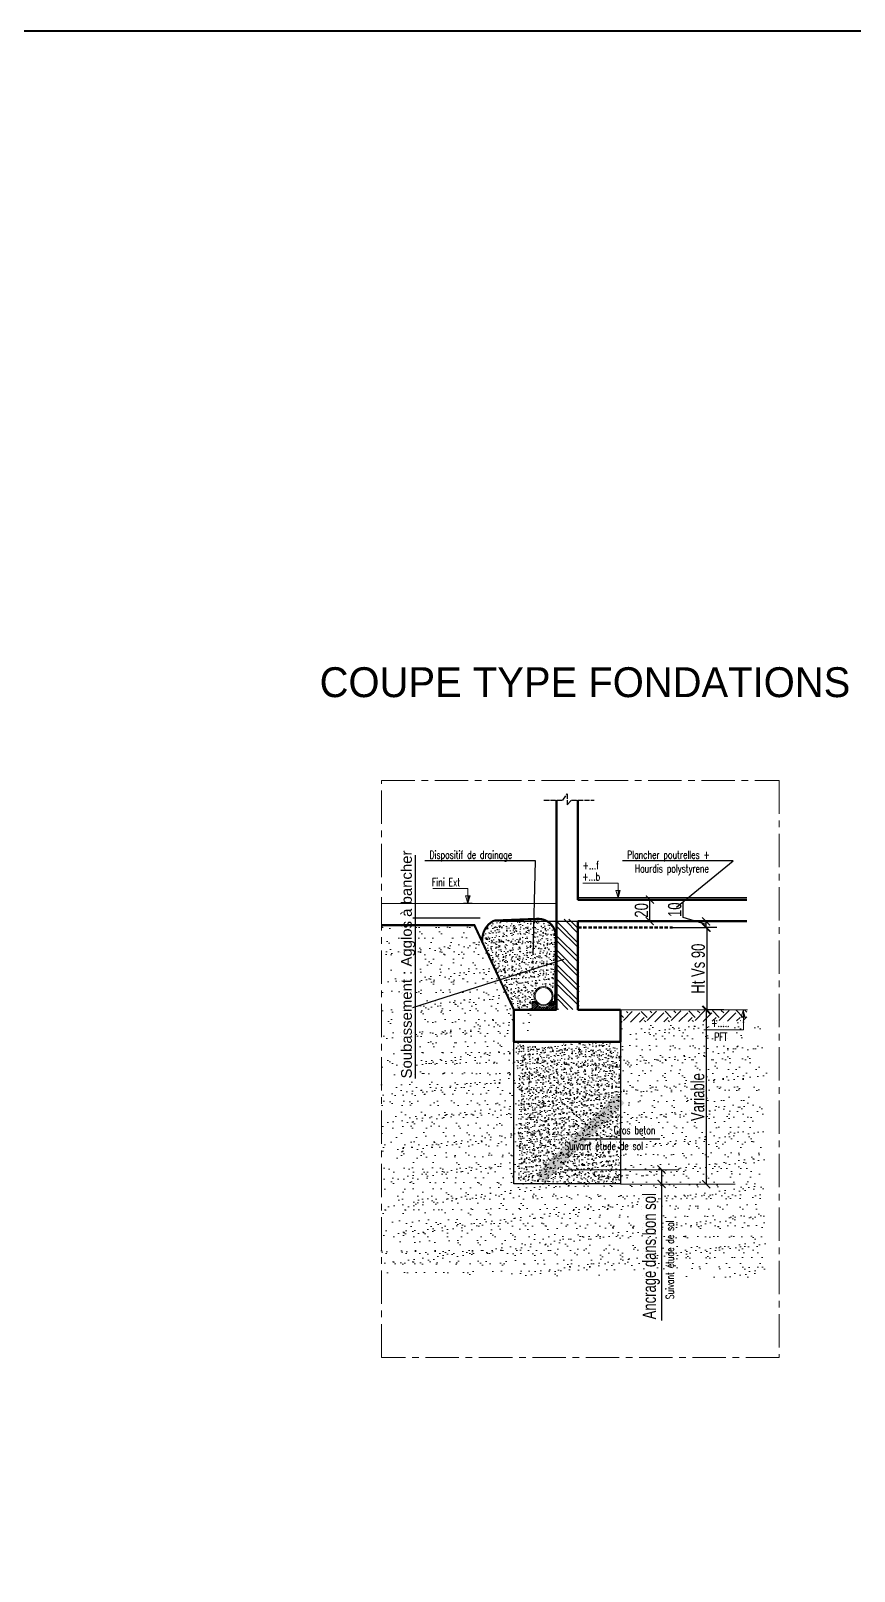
# Model space of a CAD drawing. Header units: metres. Extents: x -12536 to 12621, y -17191 to 9596.
# Drawn here: x -3001 to -2229, y 6787 to 8230 of the extents above; entities that cross this region are included whole.
import ezdxf
from ezdxf.enums import TextEntityAlignment as Align

# ---------------------------------------------------------------- set-up
doc = ezdxf.new("R2010")
doc.units = ezdxf.units.M
doc.header["$MEASUREMENT"] = 0
doc.header["$PDMODE"] = 2
doc.header["$PDSIZE"] = 0.25
for name, pattern in [('2007-10_08_CENTER', [100, 62.5, -12.5, 12.5, -12.5]), ('ACAD_ISO04W100', [30, 24, -3, 0, -3]), ('AXES', [2, 1.25, -0.25, 0.25, -0.25]), ('Cache (2)', [0.2, 0.1, -0.1]), ('CACHE2', [4.7625, 3.175, -1.5875])]:
    doc.linetypes.add(name, pattern=pattern)
for name, color, linetype in [('AXE COUPURE', 1, 'ACAD_ISO04W100'), ('B-HATCH-RELEVE', 7, 'Continuous'), ('Calque commun', 7, 'Continuous'), ('Cotations', 7, 'Continuous')]:
    doc.layers.add(name, color=color, linetype=linetype)
for name, color, linetype, lineweight in [('B-ARMA-TEXTE', 3, 'Continuous', 18), ('B-AXE', 1, 'AXES', 13), ('B-CAC', 5, 'CACHE2', 9), ('B-COT', 1, 'Continuous', 18), ('B-DALLE', 5, 'Continuous', 25), ('B-HAC', 8, 'Continuous', 9), ('B-HACH', 8, 'Continuous', 9), ('B-TXT', 3, 'Continuous', 30), ('B-VOILE-BA', 7, 'Continuous', 60), ('COTATION', 1, 'Continuous', 18)]:
    doc.layers.add(name, color=color, linetype=linetype, lineweight=lineweight)
doc.styles.add('Arial3', font='arial.ttf', dxfattribs={"height": 0.1})
doc.styles.add('Century Gothic4', font='GOTHIC.TTF', dxfattribs={"height": 0.4})
doc.styles.add('TEXTE', font='arial.ttf', dxfattribs={"width": 0.7})
doc.styles.add('TEXTE25', font='romans.shx', dxfattribs={"width": 0.7, "height": 0.075})
doc.styles.add('TEXTE50', font='romans.shx', dxfattribs={"width": 0.7, "height": 0.15})
doc.dimstyles.new('COT 50', dxfattribs={"dimscale": 0.05, "dimtxt": 250, "dimasz": 150, "dimexe": 1, "dimexo": 2, "dimgap": 30, "dimtad": 1, "dimdec": 1, "dimrnd": 0.5, "dimzin": 12, "dimdsep": 46, "dimtxsty": 'TEXTE', "dimblk1": 'ARCHTICK', "dimblk2": 'ARCHTICK', "dimsah": 1, "dimcen": 0, "dimdle": 1.5, "dimclrd": 1, "dimclre": 1, "dimclrt": 3, "dimadec": 0, "dimazin": 0, "dimtfac": 1, "dimtdec": 1, "dimtmove": 0, "dimatfit": 3, "dimldrblk": 'ARCHTICK', "dimfxl": 1, "dimtolj": 1, "dimtzin": 0, "dimarcsym": 0})
doc.dimstyles.new('COT25CM', dxfattribs={"dimscale": 0.005, "dimtxt": 12.5, "dimasz": 7.5, "dimexe": 5, "dimexo": 10, "dimgap": 1.5, "dimtad": 1, "dimdec": 1, "dimlfac": 100, "dimrnd": 0.5, "dimzin": 12, "dimdsep": 46, "dimtxsty": 'TEXTE', "dimblk1": 'ARCHTICK', "dimblk2": 'ARCHTICK', "dimsah": 1, "dimcen": 0, "dimdle": 4, "dimclrd": 1, "dimclre": 1, "dimclrt": 3, "dimadec": 0, "dimazin": 0, "dimtfac": 1, "dimtdec": 1, "dimtmove": 1, "dimatfit": 3, "dimldrblk": 'ARCHTICK', "dimfxl": 1, "dimtolj": 1, "dimtzin": 0, "dimarcsym": 0})

# ---------------------------------------------------------------- blocks, each defined once
blk = doc.blocks.new('niv00')
at = {"layer": 'B-COT'}
for p, q in [((481926.262, -520782.891), (481926.92, -520782.891)), ((481926.92, -520782.891), (481926.92, -520783.165)), ((481926.999, -520783.165), (481926.842, -520783.165)), ((481926.92, -520783.165), (481926.879, -520783.028)), ((481926.962, -520783.028), (481926.879, -520783.028)), ((481926.92, -520783.165), (481926.962, -520783.028))]:
    blk.add_line(p, q, dxfattribs=at)
blk.add_solid([(481926.962, -520783.028), (481926.92, -520783.028), (481926.92, -520783.165)], dxfattribs=at)
blk = doc.blocks.new('_ArchTick')
at = {"color": 0, "linetype": 'ByBlock', "const_width": 0.15}
blk.add_lwpolyline([(-0.5, -0.5), (0.5, 0.5)], dxfattribs=at)
blk = doc.blocks.new('REREHY')
at = {"layer": 'AXE COUPURE', "ltscale": 2}
for p, q in [((2403, 4407), (2582, 4407)), ((2661, 4407), (2873, 4407))]:
    blk.add_line(p, q, dxfattribs=at)
blk.add_lwpolyline([(2582, 4407), (2622, 4466), (2622, 4364), (2661, 4407)], dxfattribs=at)
blk = doc.blocks.new('ET44Y')
at = {"layer": 'B-COT'}
for p, q in [((63420, 22255), (63341, 22255)), ((63381, 22257), (63360, 22187)), ((63381, 22066), (63381, 22247)), ((63401, 22187), (63360, 22187)), ((63009, 22066), (63381, 22066))]:
    blk.add_line(p, q, dxfattribs=at)
blk.add_solid([(63401, 22187), (63381, 22187), (63381, 22257)], dxfattribs=at)
blk = doc.blocks.new('rezgrtgr')
at = {"layer": 'B-COT'}
h = blk.add_hatch(dxfattribs=at)
h.set_pattern_fill('ANSI31', color=256, scale=100, style=0)
h.set_pattern_definition([(45, (2527790.318, 1903842.406), (-8.838834765, 8.838834765), [])])
h.paths.add_polyline_path([(68600, 22060), (68560, 22060, -0.664786), (68394, 22060), (68372, 22060), (68372, 21981), (68600, 21981)])
for p, q in [((68394, 22060, 0), (68372, 22060, 0)), ((68372, 22060, 0), (68372, 21981, 0)), ((68600, 22060, 0), (68560, 22060, 0))]:
    blk.add_line(p, q, dxfattribs=at)
for radius in [90.2, 80.2]:
    blk.add_circle((68478, 22109, 0), radius, dxfattribs=at)
blk.add_arc((68477, 22095, 0), 90.2, 202.7692, 337.2308, dxfattribs=at)
blk = doc.blocks.new('*D859')
at = {"layer": 'B-HATCH-RELEVE', "color": 1, "lineweight": -2, "transparency": 16777216}
for p, q in [((-2358.2, 7389.7), (-2367.7, 7389.7)), ((-2367.6, 7389.8), (-2367.6, 7312.6)), ((-2351.4, 7312.6), (-2367.7, 7312.6))]:
    blk.add_line(p, q, dxfattribs=at)
at = {"layer": 'Defpoints', "color": 0, "transparency": 16777216}
for p in [(-2358.1, 7389.7, 0), (-2367.6, 7312.6), (-2351.3, 7312.6, 0)]:
    blk.add_point(p, dxfattribs=at)
at = {"layer": 'B-HATCH-RELEVE', "color": 1, "lineweight": -2, "transparency": 16777216, "xscale": 7.5, "yscale": 7.5, "zscale": 7.5}
for p, rotation in [((-2367.6, 7389.7), 90), ((-2367.6, 7312.6), 270)]:
    blk.add_blockref('_ArchTick', p, dxfattribs=dict(at, rotation=rotation))
at = {"layer": 'B-HATCH-RELEVE', "color": 3, "transparency": 16777216, "insert": (-2375.5, 7351.2), "char_height": 12.5, "attachment_point": 5, "rotation": 90, "style": 'TEXTE'}
blk.add_mtext('\\A1;Ht Vs 90', dxfattribs=at)
blk = doc.blocks.new('*D1032')
at = {"layer": 'B-HATCH-RELEVE', "color": 1, "lineweight": -2, "transparency": 16777216}
for p, q in [((-2421, 7415.9), (-2420.9, 7415.9)), ((-2420.9, 7395.7), (-2420.9, 7416)), ((-2561, 7395.7), (-2420.8, 7395.7))]:
    blk.add_line(p, q, dxfattribs=at)
at = {"layer": 'Defpoints', "color": 0, "transparency": 16777216}
for p in [(-2420.9, 7415.9), (-2420.9, 7415.9), (-2561.1, 7395.7)]:
    blk.add_point(p, dxfattribs=at)
at = {"layer": 'B-HATCH-RELEVE', "color": 1, "lineweight": -2, "transparency": 16777216, "xscale": 7.5, "yscale": 7.5, "zscale": 7.5}
for p, rotation in [((-2420.9, 7415.9), 90), ((-2420.9, 7395.7), 270)]:
    blk.add_blockref('_ArchTick', p, dxfattribs=dict(at, rotation=rotation))
at = {"layer": 'B-HATCH-RELEVE', "color": 3, "transparency": 16777216, "insert": (-2428.7, 7405.8), "char_height": 12.5, "attachment_point": 5, "rotation": 90, "style": 'TEXTE'}
blk.add_mtext('\\A1;20', dxfattribs=at)
blk = doc.blocks.new('*D1033')
at = {"layer": 'B-HATCH-RELEVE', "color": 1, "lineweight": -2, "transparency": 16777216}
for p, q in [((-2389.6, 7399), (-2389.6, 7413.7)), ((-2368.2, 7392.6), (-2389.6, 7399)), ((-2368.3, 7395.5), (-2368.2, 7395.5)), ((-2368.2, 7389.6), (-2368.2, 7395.6)), ((-2400, 7389.7), (-2368.1, 7389.7))]:
    blk.add_line(p, q, dxfattribs=at)
at = {"layer": 'Defpoints', "color": 0, "transparency": 16777216}
for p in [(-2368.2, 7395.5), (-2368.2, 7395.5), (-2400.1, 7389.7)]:
    blk.add_point(p, dxfattribs=at)
at = {"layer": 'B-HATCH-RELEVE', "color": 1, "lineweight": -2, "transparency": 16777216, "xscale": 7.5, "yscale": 7.5, "zscale": 7.5}
for p, rotation in [((-2368.2, 7395.5), 90), ((-2368.2, 7389.7), 270)]:
    blk.add_blockref('_ArchTick', p, dxfattribs=dict(at, rotation=rotation))
at = {"layer": 'B-HATCH-RELEVE', "color": 3, "transparency": 16777216, "insert": (-2397.5, 7406.4), "char_height": 12.5, "attachment_point": 5, "rotation": 90, "style": 'TEXTE'}
blk.add_mtext('\\A1;10', dxfattribs=at)
blk = doc.blocks.new('*D1034')
at = {"layer": 'B-HATCH-RELEVE', "color": 1, "linetype": 'ByBlock', "lineweight": -2, "transparency": 16777216}
for p, q in [((-2368.1, 7312.3), (-2368.2, 7312.3)), ((-2368.1, 7312.3), (-2368.1, 7149.2)), ((-2368.1, 7149.2), (-2368.2, 7149.2))]:
    blk.add_line(p, q, dxfattribs=at)
at = {"layer": 'Defpoints', "color": 0, "transparency": 16777216}
for p in [(-2368, 7312.3), (-2368.1, 7149.2), (-2368, 7149.2)]:
    blk.add_point(p, dxfattribs=at)
at = {"layer": 'B-HATCH-RELEVE', "color": 1, "lineweight": -2, "transparency": 16777216, "xscale": 7.5, "yscale": 7.5, "zscale": 7.5}
for p, rotation in [((-2368.1, 7312.3), 90), ((-2368.1, 7149.2), 270)]:
    blk.add_blockref('_ArchTick', p, dxfattribs=dict(at, rotation=rotation))
at = {"layer": 'B-HATCH-RELEVE', "color": 3, "transparency": 16777216, "insert": (-2376, 7230.8), "char_height": 12.5, "attachment_point": 5, "rotation": 90, "style": 'TEXTE'}
blk.add_mtext('\\A1;Variable', dxfattribs=at)
blk = doc.blocks.new('*D1945')
at = {"layer": 'B-TXT', "color": 1, "linetype": 'ByBlock', "lineweight": -2, "transparency": 16777216}
for p, q in [((-2409.9, 7163), (-2410, 7163)), ((-2409.9, 7163.1), (-2409.9, 7149.4)), ((-2409.9, 7149.4), (-2410, 7149.4)), ((-2409.9, 7149.4), (-2409.9, 7021.5))]:
    blk.add_line(p, q, dxfattribs=at)
at = {"layer": 'Defpoints', "color": 0, "transparency": 16777216}
for p in [(-2409.8, 7163), (-2409.9, 7149.4), (-2409.8, 7149.4)]:
    blk.add_point(p, dxfattribs=at)
at = {"layer": 'B-TXT', "color": 1, "lineweight": -2, "transparency": 16777216, "xscale": 7.5, "yscale": 7.5, "zscale": 7.5}
for p, rotation in [((-2409.9, 7163), 90), ((-2409.9, 7149.4), 270)]:
    blk.add_blockref('_ArchTick', p, dxfattribs=dict(at, rotation=rotation))
at = {"layer": 'B-TXT', "color": 3, "transparency": 16777216, "insert": (-2419.5, 7081.7), "char_height": 12.5, "attachment_point": 5, "rotation": 90, "style": 'TEXTE'}
blk.add_mtext('\\A1;Ancrage dans bon sol', dxfattribs=at)

msp = doc.modelspace()

# ---------------------------------------------------------------- hatches: boundary and pattern name
at = {"layer": 'B-HAC'}
h = msp.add_hatch(dxfattribs=at)
h.set_pattern_fill('ANSI32', color=1, angle=-90)
h.set_pattern_definition([(315, (89597.149, 70320.792), (6.7351921, 6.7351921), []), (315, (89597.149, 70316.302), (6.7351921, 6.7351921), [])])
h.paths.add_polyline_path([(-2487.758, 7397.319), (-2507.757, 7397.59), (-2507, 7313), (-2487, 7313)])
at = {"layer": 'B-HACH'}
h = msp.add_hatch(dxfattribs=at)
h.set_pattern_fill('AR-SAND', color=256, scale=0.4)
h.set_pattern_definition([(37.5, (-9368.216, 5114.54), (-0.640013, 19.57653), [0, -15.4432, 0, -17.272, 0, -16.51]), (7.5, (-9368.216, 5114.54), (17.98093, 28.673), [0, -8.3312, 0, -13.9192, 0, -5.334]), (327.5, (-9380.713, 5114.54), (31.639695, 0.057487), [0, -5.08, 0, -18.288, 0, -23.876]), (317.5, (-9380.713, 5114.54), (30.54226, 8.91717), [0, -2.54, 0, -11.9888, 0, -13.716])])
h.paths.add_polyline_path([(-2522.179, 7282.63), (-2522.179, 7241.281), (-2472.179, 7241.281), (-2472.179, 7282.63), (-2448.205, 7282.63), (-2448.205, 7301.255), (-2330.003, 7301.255), (-2313.759, 7065.407), (-2672.345, 7065.407), (-2672.345, 7391.984), (-2585.242, 7391.984), (-2548.205, 7312.63), (-2548.205, 7282.63)])
h = msp.add_hatch(dxfattribs=at)
h.set_pattern_fill('AR-SAND', color=256, scale=0.4)
h.set_pattern_definition([(37.5, (-9349.614, 5114.54), (-0.640013, 19.57653), [0, -15.4432, 0, -17.272, 0, -16.51]), (7.5, (-9349.614, 5114.54), (17.98093, 28.673), [0, -8.3312, 0, -13.9192, 0, -5.334]), (327.5, (-9362.11, 5114.54), (31.639695, 0.057487), [0, -5.08, 0, -18.288, 0, -23.876]), (317.5, (-9362.11, 5114.54), (30.54226, 8.91717), [0, -2.54, 0, -11.9888, 0, -13.716])])
h.paths.add_polyline_path([(-2503.576, 7282.63), (-2503.576, 7241.281), (-2453.576, 7241.281), (-2453.576, 7282.63), (-2429.602, 7282.63), (-2429.602, 7301.255), (-2311.401, 7301.255), (-2311.401, 7061.935), (-2653.742, 7061.935), (-2653.742, 7391.984), (-2566.639, 7391.984), (-2529.602, 7312.63), (-2529.602, 7282.63)])
h = msp.add_hatch(dxfattribs=at)
h.set_pattern_fill('AR-CONC', color=256, scale=0.05)
h.set_pattern_definition([(50, (-3228.167, 7050.919), (9.10923, -0.796954), [0.9525, -10.4775]), (355, (-3228.167, 7050.919), (-1.76217, 9.55284), [0.762, -8.38203]), (100.4514, (-3227.408, 7050.853), (7.34706, 8.75589), [0.8095, -8.90451]), (46.1842, (-3228.167, 7053.459), (13.55395, -2.10212), [1.42875, -15.71625]), (96.6356, (-3227.037, 7053.284), (11.8702, 12.3713), [1.21425, -13.35678]), (351.1842, (-3228.167, 7053.459), (11.8702, 12.3713), [1.143, -12.57299]), (21, (-3226.897, 7052.824), (7.58072, -5.11326), [0.9525, -10.4775]), (326, (-3226.897, 7052.824), (3.0901, 9.2094), [0.762, -8.382]), (71.4514, (-3226.265, 7052.398), (10.67082, 4.09614), [0.8095, -8.9045]), (37.5, (-3228.167, 7050.9192), (0.15443, 4.227752), [0, -8.2804, 0, -8.509, 0, -8.41375]), (7.5, (-3228.167, 7050.919), (3.340983, 5.00903), [0, -4.8514, 0, -8.0899, 0, -3.20675]), (327.5, (-3230.999, 7050.9192), (6.77953, -0.286437), [0, -3.175, 0, -9.906, 0, -13.1445]), (317.5, (-3232.269, 7050.919), (7.40646, 1.271325), [0, -4.1275, 0, -6.5786, 0, -9.3345])])
h.paths.add_polyline_path([(-2530.967, 7312.63), (-2530.967, 7320.532), (-2528.829, 7320.532), (-2530.249, 7326.572), (-2527.974, 7330.367), (-2526.146, 7337.167), (-2519.145, 7334.332), (-2512.185, 7332.269), (-2510.492, 7331.767), (-2509.018, 7383.659), (-2513.393, 7392.674), (-2523.645, 7397.759), (-2566.275, 7395.419), (-2571.866, 7392.59), (-2577.078, 7383.774), (-2577.078, 7375.634), (-2548.205, 7312.63)])
at = {"layer": 'B-HACH', "linetype": 'Cache (2)'}
h = msp.add_hatch(dxfattribs=at)
h.set_pattern_fill('EARTH', color=256, scale=2.5, angle=45, style=0)
h.set_pattern_definition([(45, (6116.418, 35604.559), (2e-15, 22.45064), [15.875, -15.875]), (45, (6112.208, 35608.768), (2e-15, 22.45064), [15.875, -15.875]), (45, (6107.999, 35612.978), (2e-15, 22.45064), [15.875, -15.875]), (135, (6107.999, 35615.784), (-22.45064, 2e-15), [15.875, -15.875]), (135, (6112.208, 35619.994), (-22.45064, 2e-15), [15.875, -15.875]), (135, (6116.418, 35624.203), (-22.45064, 2e-15), [15.875, -15.875])])
h.paths.add_polyline_path([(-2321.207, 7295.446), (-2321.207, 7304.946), (-2311.7, 7304.946), (-2311.7, 7295.446)], flags=9)
h.paths.add_polyline_path([(-2330.003, 7302.264), (-2330.003, 7312.265), (-2448.205, 7310.939), (-2448.205, 7300.938)])
at = {"layer": 'B-HACH'}
h = msp.add_hatch(dxfattribs=at)
h.set_pattern_fill('AR-CONC', color=256, scale=0.05)
h.set_pattern_definition([(50, (-3167.014, 6935.958), (9.10923, -0.796954), [0.9525, -10.4775]), (355, (-3167.014, 6935.958), (-1.76217, 9.55284), [0.762, -8.38203]), (100.4514, (-3166.255, 6935.892), (7.34706, 8.75589), [0.8095, -8.90451]), (46.1842, (-3167.014, 6938.498), (13.55395, -2.10212), [1.42875, -15.71625]), (96.6356, (-3165.884, 6938.323), (11.8702, 12.3713), [1.21425, -13.35678]), (351.1842, (-3167.014, 6938.498), (11.8702, 12.3713), [1.143, -12.57299]), (21, (-3165.744, 6937.863), (7.58072, -5.11326), [0.9525, -10.4775]), (326, (-3165.744, 6937.863), (3.0901, 9.2094), [0.762, -8.382]), (71.4514, (-3165.112, 6937.437), (10.67082, 4.09614), [0.8095, -8.9045]), (37.5, (-3167.0138, 6935.9583), (0.15443, 4.227752), [0, -8.2804, 0, -8.509, 0, -8.41375]), (7.5, (-3167.014, 6935.9583), (3.340983, 5.00903), [0, -4.8514, 0, -8.0899, 0, -3.20675]), (327.5, (-3169.846, 6935.9583), (6.77953, -0.286437), [0, -3.175, 0, -9.906, 0, -13.1445]), (317.5, (-3171.116, 6935.9583), (7.40646, 1.271325), [0, -4.1275, 0, -6.5786, 0, -9.3345])])
h.paths.add_polyline_path([(-2449.745, 7150.101), (-2448.377, 7161.936), (-2448.216, 7171.871), (-2449.365, 7178.809), (-2447.089, 7182.605), (-2448.377, 7192.269), (-2448.678, 7207.436), (-2451.032, 7217.308), (-2449.339, 7216.806), (-2447.865, 7268.698), (-2452.24, 7277.713), (-2462.492, 7282.798), (-2505.121, 7280.458), (-2510.713, 7277.629), (-2546.804, 7279.388), (-2543.767, 7244.056), (-2544.149, 7151.629)])

# ---------------------------------------------------------------- linework, layer by layer
for p, q in [((-2640.826, 7457.387), (-2640.826, 7248.132)), ((-2579.824, 7398.387), (-2642.825, 7398.387)), ((-2501.373, 7359.641), (-2643.238, 7314.512))]:
    msp.add_line(p, q)
at = {"color": 3, "lineweight": 40}
msp.add_lwpolyline([(-6160.5, 8230), (304, 8230), (304, 1269.5), (-6160.5, 1269.5)], close=True, dxfattribs=at)
at = {"layer": 'B-AXE', "linetype": '2007-10_08_CENTER', "ltscale": 0.5}
msp.add_lwpolyline([(-2672.345, 7527.517), (-2299.66, 7527.517), (-2299.66, 6986.943), (-2672.345, 6986.943)], close=True, dxfattribs=at)
at = {"layer": 'B-CAC', "ltscale": 150}
msp.add_line((-2508.466, 7412.205, 0), (-2672.345, 7412.205, 0), dxfattribs=at)
at = {"layer": 'B-COT', "color": 0, "linetype": 'CACHE2', "lineweight": 53}
msp.add_line((-2488, 7389.797), (-2399.646, 7389.797), dxfattribs=at)
at = {"layer": 'B-COT'}
for p, q in [((-2530.967, 7312.63, 0), (-2508.205, 7312.63, 0)), ((-2501.167, 7162.605), (-2393.792, 7162.605)), ((-2448.281, 7149.336), (-2340.906, 7149.336))]:
    msp.add_line(p, q, dxfattribs=at)
at = {"layer": 'B-COT', "color": 0, "lineweight": 30, "elevation": 0}
msp.add_lwpolyline([(-2548.205, 7282.63), (-2448.191, 7282.63), (-2448.191, 7149.402), (-2548.205, 7149.402)], close=True, dxfattribs=at)
at = {"layer": 'B-DALLE'}
msp.add_line((-2330.003, 7417.629, 0), (-2488.205, 7417.629, 0), dxfattribs=at)
at = {"layer": 'B-HACH', "linetype": 'Cache (2)'}
msp.add_line((-2507.205, 7395.63, 0), (-2506.205, 7395.63, 0), dxfattribs=at)
at = {"layer": 'B-HACH'}
msp.add_line((-2330.003, 7312.68, 0), (-2448.205, 7312.63, 0), dxfattribs=at)
at = {"layer": 'B-HACH', "const_width": 2, "elevation": 0}
msp.add_lwpolyline([(-2548.205, 7312.629), (-2585.242, 7391.984), (-2672.345, 7391.984)], dxfattribs=at)
msp.add_lwpolyline([(-2509.563, 7320.532), (-2508.844, 7381.376, 0.42722461), (-2526.294, 7397.835), (-2566.788, 7396.214, 0.33270603), (-2577.511, 7374.871)], format="xyb", dxfattribs=at)
at = {"layer": 'B-VOILE-BA'}
for p, q in [((-2508.205, 7509.105, 0), (-2508.205, 7415.63, 0)), ((-2488.205, 7415.63, 0), (-2488.205, 7509.105, 0)), ((-2508.205, 7415.63, 0), (-2508.205, 7312.63, 0)), ((-2488.205, 7415.63, 0), (-2330.003, 7415.63, 0)), ((-2488.205, 7312.63, 0), (-2488.205, 7395.63, 0)), ((-2488.205, 7395.63, 0), (-2330.003, 7395.63, 0)), ((-2548.205, 7282.63, 0), (-2548.205, 7312.63, 0)), ((-2508.205, 7312.63, 0), (-2548.205, 7312.63, 0)), ((-2448.205, 7312.63, 0), (-2488.205, 7312.63, 0)), ((-2448.205, 7282.63, 0), (-2448.205, 7312.63, 0)), ((-2448.205, 7282.63, 0), (-2548.205, 7282.63, 0))]:
    msp.add_line(p, q, dxfattribs=at)

# ---------------------------------------------------------------- block references
at = {"layer": 'B-ARMA-TEXTE', "xscale": 0.1, "yscale": 0.1, "zscale": 0.1}
msp.add_blockref('ET44Y', (-8671.257, 5087.149, 0), dxfattribs=at)
at = {"layer": 'B-HACH', "xscale": 0.1, "yscale": 0.1, "zscale": 0.1}
for name, p in [('REREHY', (-2760.448, 7068.442, 0)), ('rezgrtgr', (-9368.216, 5114.54))]:
    msp.add_blockref(name, p, dxfattribs=at)
at = {"layer": 'COTATION', "xscale": 50, "yscale": 50, "zscale": 50}
for p in [(-24098937.378, 26046570.7, 0), (-24098796.651, 26046575.897, 0)]:
    msp.add_blockref('niv00', p, dxfattribs=at)

# ---------------------------------------------------------------- texts
at = {"layer": 'B-TXT', "width": 0.7}
for s, rotation, style, p in [('Dispositif de drainage', 359.999999, 'TEXTE50', (-2627.291, 7454.216, 0)), ('+...f', 0.000001, 'TEXTE25', (-2483.767, 7444.279, 0)), ('Plancher poutrelles + ', 359.999999, 'TEXTE50', (-2442.142, 7454.216, 0)), ('Hourdis polystyrene', 359.999999, 'TEXTE50', (-2434.892, 7441.292, 0)), ('Fini Ext', 359.999999, 'TEXTE50', (-2624.94, 7428.501, 0)), ('+...b', 0.000001, 'TEXTE25', (-2484.212, 7433.698, 0)), ('+.....', 0.000001, 'TEXTE25', (-2363.294, 7296.539, 0)), ('PFT', 0.000001, 'TEXTE25', (-2360.474, 7283.493, 0))]:
    msp.add_text(s, height=7.5, rotation=rotation, dxfattribs=dict(at, style=style)).set_placement(p)
at = {"layer": 'B-TXT', "style": 'TEXTE50', "width": 0.7}
for s, rotation, p in [('Gros beton', 0.000001, (-2435.186, 7196.182, 0)), ('Suivant étude de sol', 0.000001, (-2464.081, 7181.259, 0)), ('Suivant étude de sol', 90.000001, (-2398.246, 7078.332, 0))]:
    msp.add_text(s, height=7.5, rotation=rotation, dxfattribs=at).set_placement(p, align=Align.CENTER)
at = {"layer": 'Calque commun', "color": 7, "linetype": 'Continuous', "lineweight": 20, "style": 'Century Gothic4'}
msp.add_text('COUPE TYPE FONDATIONS', height=28, dxfattribs=at).set_placement((-2481.635, 7605.617, 0), align=Align.CENTER)
at = {"layer": 'Cotations', "color": 7, "style": 'Arial3'}
msp.add_text('Soubassement : Agglos à bancher', height=10, rotation=90, dxfattribs=at).set_placement((-2643.851, 7248.294))

# ---------------------------------------------------------------- dimensions: what is measured, and where the dimension line sits
at = {"layer": 'B-HATCH-RELEVE'}
for base, p1, p2, text, picture, middle in [((-2420.862, 7415.919), (-2561.077, 7395.743), (-2420.862, 7415.919), '20', '*D1032', (-2428.745, 7405.831)), ((-2368.153, 7395.479), (-2400.086, 7389.684), (-2368.153, 7395.479), '10', '*D1033', (-2397.482, 7400.516))]:
    dim = msp.add_linear_dim(base=base, p1=p1, p2=p2, angle=90, text=text, dimstyle='COT 50', override={"dimtmove": 1}, dxfattribs=at)
    dim.commit()
    dim.dimension.update_dxf_attribs({"geometry": picture, "text_midpoint": middle})
dim = msp.add_linear_dim(base=(-2367.617, 7312.627), p1=(-2358.054, 7389.688, 0), p2=(-2351.31, 7312.627, 0), angle=90, text='Ht Vs 90', dimstyle='COT 50', dxfattribs=at)
dim.commit()
dim.dimension.update_dxf_attribs({"geometry": '*D859', "text_midpoint": (-2375.499, 7351.157)})
dim = msp.add_aligned_dim(p1=(-2368.001, 7312.265), p2=(-2368.001, 7149.247), distance=-0.137, text='Variable', dimstyle='COT 50', override={"dimfxl": 0.1, "dimfxlon": 1, "dimarcsym": 2}, dxfattribs=at)
dim.commit()
dim.dimension.update_dxf_attribs({"geometry": '*D1034', "text_midpoint": (-2375.991, 7230.756)})
at = {"layer": 'B-TXT'}
dim = msp.add_aligned_dim(p1=(-2409.797, 7162.999), p2=(-2409.797, 7149.398), distance=-0.137, text='Ancrage dans bon sol', dimstyle='COT 50', override={"dimfxl": 0.1, "dimfxlon": 1, "dimarcsym": 2}, dxfattribs=at)
dim.commit()
dim.dimension.update_dxf_attribs({"geometry": '*D1945', "text_midpoint": (-2419.522, 7081.705)})

# ---------------------------------------------------------------- leaders
at = {"layer": 'B-COT'}
for points in [[(-2530.272, 7364.206, 0), (-2527.852, 7452.233, 0), (-2631.555, 7452.233, 0)], [(-2395.96, 7408.873, 0), (-2342.703, 7452.233, 0), (-2446.406, 7452.233, 0)]]:
    msp.add_leader(points, dimstyle='COT25CM', dxfattribs=at)
msp.add_leader([(-2486.153, 7191.705), (-2440.305, 7191.705), (-2411.589, 7191.705)], dimstyle='COT25CM', override={"dimasz": 15000}, dxfattribs=at)

doc.saveas('drawing.dxf')
